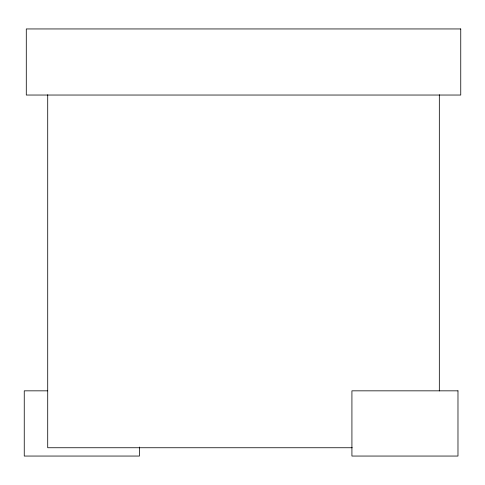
<?xml version="1.0" encoding="UTF-8"?>
<svg xmlns="http://www.w3.org/2000/svg" width="485" height="485" viewBox="0 0 485 485"><rect width="100%" height="100%" fill="white"/><g stroke="black" fill="none" stroke-linecap="round" stroke-linejoin="round"><path stroke-width="0.73" d="M47.591 390.837L24.25 390.837L24.25 456.052L139.45 456.052L139.45 447.055M352.219 447.746L47.712 447.746L47.712 94.763M439.325 94.763L439.325 390.934M460.75 28.948L26.287 28.948L26.287 95.036L460.75 95.036L460.75 28.948M457.979 390.837L351.922 390.837L351.922 456.052L457.979 456.052L457.979 390.837"/></g></svg>
